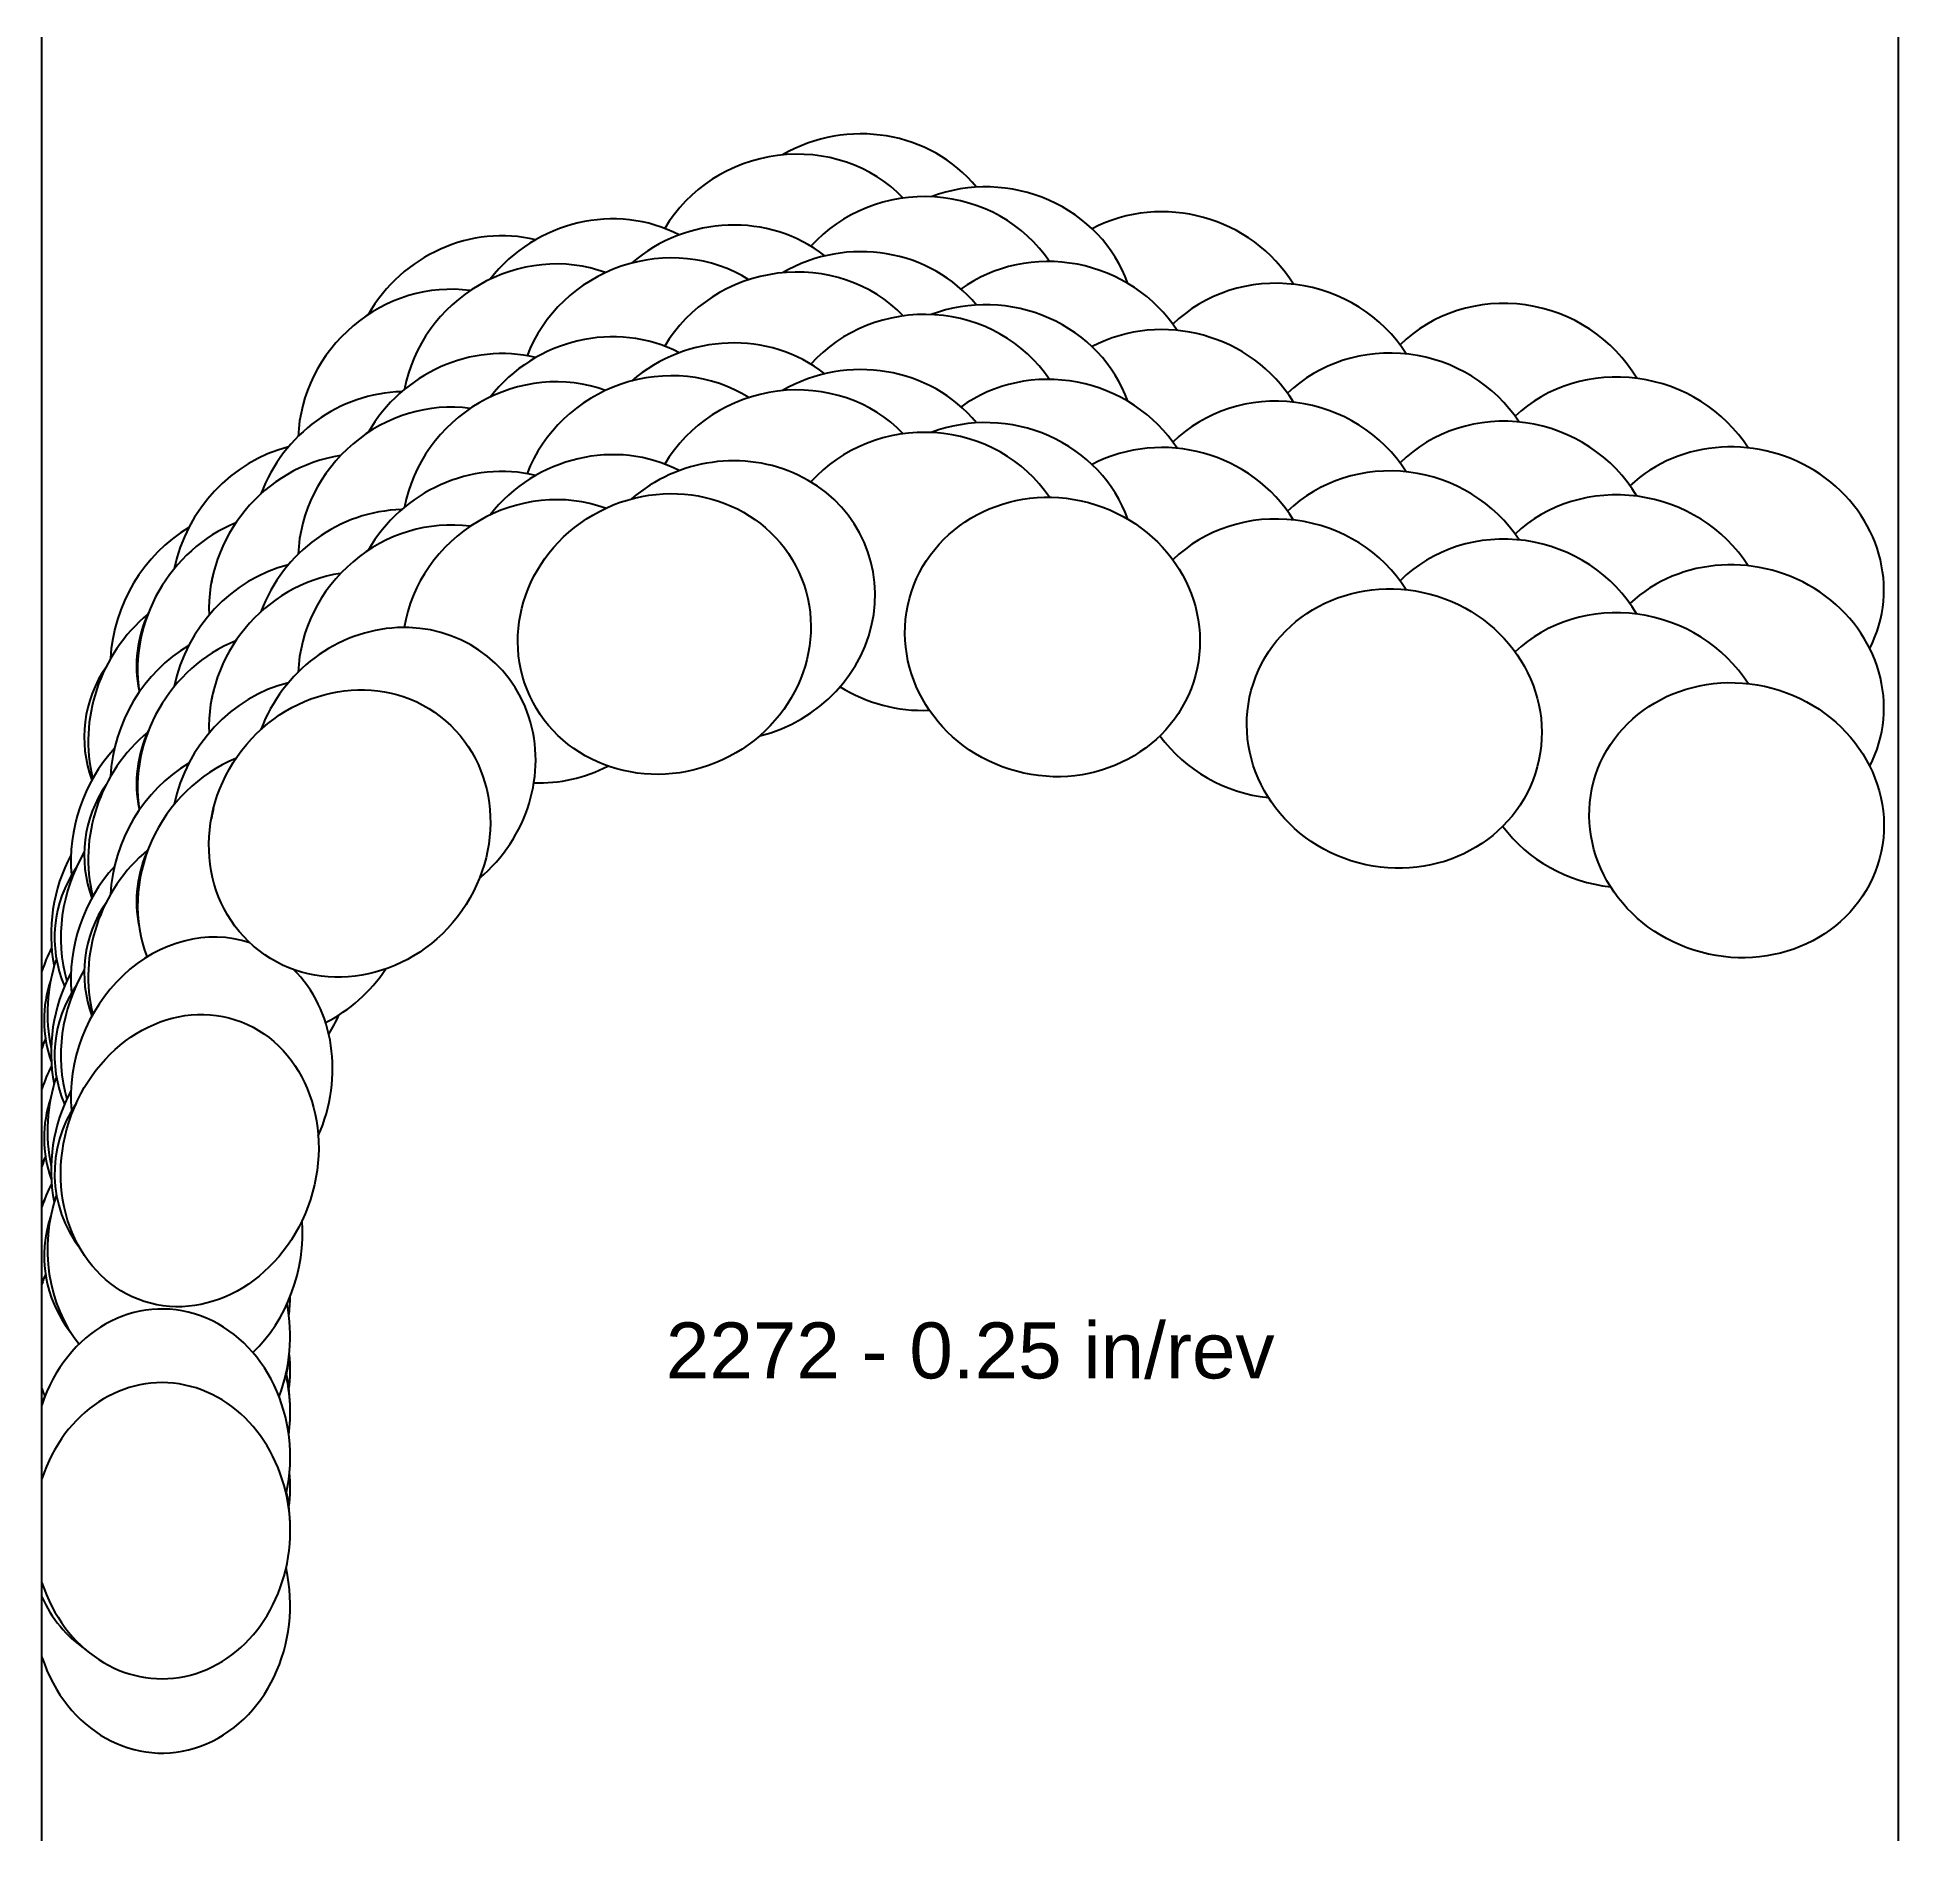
# Model space of a CAD drawing. Header units: inches. Extents: x -3.95 to 0, y -2.66 to 1.17.
import ezdxf
from ezdxf.enums import TextEntityAlignment as Align

# ---------------------------------------------------------------- set-up
doc = ezdxf.new("R2010")
doc.units = ezdxf.units.IN
doc.header["$MEASUREMENT"] = 0
for name, color, linetype, true_color in [('Blade_1', 30, 'Continuous', 0xff7f00), ('Blade_2', 7, 'Continuous', 0xcccc00), ('Blade_3', 7, 'Continuous', 0x00cc00), ('Blade_4', 7, 'Continuous', 0x00cccc), ('Blade_5', 7, 'Continuous', 0x0066cc), ('Blade_6', 190, 'Continuous', 0x7f00ff)]:
    doc.layers.add(name, color=color, linetype=linetype, true_color=true_color)
doc.layers.add('Gage_Line', color=7, linetype='Continuous')
doc.styles.get("Standard").update_dxf_attribs({"font": 'arial.ttf'})

msp = doc.modelspace()

# ---------------------------------------------------------------- linework, layer by layer
at = {"layer": 'Blade_1'}
for centre, major_axis, ratio, start_param, end_param in [((-2.617508, 0.399831), (0.285167, 0.131437), 0.93689309, 6.83104405, 8.66026597), ((-1.794305, 0.3935), (0.303301, -0.081269), 0.93969262, 7.09241794, 8.76942089), ((-1.069303, 0.199299), (0.303301, -0.081269), 0.93969262, 7.09196261, 8.91007773), ((-2.617508, 0.149831), (0.285167, 0.131437), 0.93689309, 6.83104405, 8.66026597), ((-1.794305, 0.1435), (0.303301, -0.081269), 0.93969262, 7.09241794, 8.76942089), ((-0.343301, 0.004799), (0.303301, -0.081269), 0.92387953, 6.08272864, 8.90630606), ((-3.28491, -0.023379), (0.192121, 0.248366), 0.91992193, 7.04651452, 8.59366971), ((-1.069303, -0.050701), (0.303301, -0.081269), 0.93969262, 7.09196261, 8.91007773), ((-0.343301, -0.245201), (0.303301, -0.081269), 0.92387953, 6.08272864, 8.90630606), ((-3.28491, -0.273379), (0.192121, 0.248366), 0.91992193, 7.04651452, 8.59366971), ((-3.31971, -0.036555), (0.218388, 0.145647), 1, 2.30177597, 2.38484828), ((-3.31971, -0.286555), (0.218388, 0.145647), 1, 2.30177597, 2.38484828), ((-3.31971, -0.536555), (0.218388, 0.145647), 1, 2.30177597, 2.38484828), ((-3.624111, -0.717092), (0.09658, 0.298778), 0.85633939, 7.60214534, 8.51967693), ((-3.648311, -0.74404), (0.149436, 0.215813), 1, 1.57813579, 2.58043657), ((-3.624111, -0.967092), (0.09658, 0.298778), 0.85633939, 7.60214534, 8.51967693), ((-3.648311, -0.99404), (0.149436, 0.215813), 1, 1.57813579, 2.58043657), ((-3.648311, -1.24404), (0.149436, 0.215813), 1, 1.57813579, 2.83385169), ((-3.6829, -1.502219), (0, 0.314), 0.8660254, 4.57079279, 4.70161531), ((-3.6829, -2.002219), (0, 0.314), 0.8660254, 1.9297541, 7.49502439), ((-3.6829, -1.752219), (0, 0.314), 0.8660254, 4.56245712, 4.97432969), ((-3.697, -2.037493), (0, 0.2625), 1, 1.98312408, 2.54158162)]:
    msp.add_ellipse(centre, major_axis=major_axis, ratio=ratio, start_param=start_param, end_param=end_param, dxfattribs=at)
for centre, major_axis, ratio in [((-2.617508, -0.100169), (0.285167, 0.131437), 0.93689309), ((-1.794305, -0.1065), (0.303301, -0.081269), 0.93969262), ((-1.069303, -0.300701), (0.303301, -0.081269), 0.93969262), ((-3.28491, -0.523379), (0.192121, 0.248366), 0.91992193), ((-0.343301, -0.495201), (0.303301, -0.081269), 0.92387953), ((-3.624111, -1.217092), (0.09658, 0.298778), 0.85633939)]:
    msp.add_ellipse(centre, major_axis=major_axis, ratio=ratio, dxfattribs=at)
at = {"layer": 'Blade_2'}
for centre, major_axis, ratio, start_param, end_param in [((-2.482307, 0.470603), (0.296389, 0.10368), 0.93755288, 6.81938405, 8.25300357), ((-2.482307, 0.220603), (0.296389, 0.10368), 0.93755288, 6.81938405, 8.25300357), ((-3.19181, 0.109512), (0.208545, 0.234744), 0.92702974, 6.99050623, 8.25142706), ((-2.482307, -0.029397), (0.296389, 0.10368), 0.93755288, 4.6121992, 8.25300357), ((-3.19181, -0.140488), (0.208545, 0.234744), 0.92702974, 6.99050623, 8.25142706), ((-3.19181, -0.390488), (0.208545, 0.234744), 0.92702974, 4.55469894, 8.25142706), ((-3.598611, -0.551927), (0.113659, 0.292707), 0.86507606, 7.43564985, 8.37212472), ((-3.598611, -0.801927), (0.113659, 0.292707), 0.86507606, 7.43564985, 8.37212472), ((-3.598611, -1.051927), (0.113659, 0.292707), 0.86507606, 6.32865001, 8.37212472), ((-3.598611, -1.051927), (0.113659, 0.292707), 0.86507606, 4.66179245, 5.92705213), ((-3.6829, -1.846024), (0, 0.314), 0.8660254, 4.46103265, 7.49502439), ((-3.6829, -1.596024), (0, 0.314), 0.8660254, 4.46103265, 4.60879869), ((-3.697, -1.835299), (0, 0.2625), 1, 1.08452505, 1.15846858)]:
    msp.add_ellipse(centre, major_axis=major_axis, ratio=ratio, start_param=start_param, end_param=end_param, dxfattribs=at)
at = {"layer": 'Blade_3'}
for centre, major_axis, ratio, start_param, end_param in [((-2.067606, 0.532624), (0.313571, 0.016405), 0.93902457, 6.78985369, 8.67071079), ((-2.865609, 0.384206), (0.258226, 0.178648), 0.93545047, 6.86630523, 8.67202351), ((-1.311004, 0.347333), (0.303301, -0.081269), 0.93969262, 7.07793118, 8.91693959), ((-2.067606, 0.282624), (0.313571, 0.016405), 0.93902457, 6.78985369, 8.67071079), ((-2.865609, 0.134206), (0.258226, 0.178648), 0.93545047, 6.86630523, 8.67202351), ((-0.586002, 0.153132), (0.303301, -0.081269), 0.92387953, 7.0714505, 8.91054015), ((-1.311004, 0.097333), (0.303301, -0.081269), 0.93969262, 7.07793118, 8.91693959), ((-2.067606, 0.032624), (0.313571, 0.016405), 0.93902457, 6.78985369, 8.67071079), ((-2.865609, -0.115794), (0.258226, 0.178648), 0.93545047, 6.86630523, 8.68993438), ((-0.586002, -0.096868), (0.303301, -0.081269), 0.92387953, 7.0714505, 8.91054015), ((-3.44251, -0.149568), (0.159024, 0.270753), 0.90503553, 7.15004301, 8.58580619), ((-1.311004, -0.152667), (0.303301, -0.081269), 0.93969262, 7.07793118, 8.91693959), ((-3.47441, -0.167585), (0.198412, 0.171869), 1, 1.98257958, 2.63167209), ((-0.586002, -0.346868), (0.303301, -0.081269), 0.92387953, 7.0714505, 8.91054015), ((-3.44251, -0.399568), (0.159024, 0.270753), 0.90503553, 7.15004301, 8.58580619), ((-2.067606, 0.032624), (0.313571, 0.016405), 0.93902457, 4.06471314, 4.70236495), ((-3.47441, -0.417585), (0.198412, 0.171869), 1, 1.98257958, 2.63167209), ((-1.311004, -0.152667), (0.303301, -0.081269), 0.93969262, 4.00350748, 4.87822088), ((-3.44251, -0.649568), (0.159024, 0.270753), 0.90503553, 7.15004301, 8.80145377), ((-2.865609, -0.115794), (0.258226, 0.178648), 0.93545047, 4.04483391, 4.56939493), ((-0.586002, -0.346868), (0.303301, -0.081269), 0.92387953, 4.00982637, 4.87691533), ((-3.47441, -0.667585), (0.198412, 0.171869), 1, 1.98257958, 2.63167209), ((-3.655411, -0.887829), (0.057291, 0.308729), 0.85609645, 7.69072831, 8.30674758), ((-3.44251, -0.649568), (0.159024, 0.270753), 0.90503553, 4.090828, 4.64755941), ((-3.670411, -0.918967), (0.121209, 0.23284), 1, 1.72151575, 2.39180514), ((-3.655411, -1.137829), (0.057291, 0.308729), 0.85609645, 7.69072831, 8.30674758), ((-3.670411, -1.168967), (0.121209, 0.23284), 1, 1.72151575, 2.39180514), ((-3.655411, -1.387829), (0.057291, 0.308729), 0.85609645, 7.69072831, 8.78676319), ((-3.670411, -1.418967), (0.121209, 0.23284), 1, 1.72151575, 2.71257883), ((-3.655411, -1.387829), (0.057291, 0.308729), 0.85609645, 4.01177698, 5.00971421), ((-3.683, -1.659832), (0, 0.314), 0.8660254, 4.57604041, 4.8123605), ((-3.683, -1.909832), (0, 0.314), 0.8660254, 4.57604041, 4.8123605), ((-3.683, -2.159832), (0, 0.314), 0.8660254, 1.93079944, 4.96534521)]:
    msp.add_ellipse(centre, major_axis=major_axis, ratio=ratio, start_param=start_param, end_param=end_param, dxfattribs=at)
at = {"layer": 'Blade_4'}
for centre, major_axis, ratio, start_param, end_param in [((-1.9322, 0.553012), (0.312648, -0.029112), 0.93932446, 6.6936069, 8.33130919), ((-2.744008, 0.481152), (0.272759, 0.155558), 0.93619485, 6.82601558, 8.26836856), ((-1.9322, 0.303012), (0.312648, -0.029112), 0.93932446, 6.6936069, 8.33130919), ((-2.744008, 0.231152), (0.272759, 0.155558), 0.93619485, 6.82601558, 8.26836856), ((-1.9322, 0.053012), (0.312648, -0.029112), 0.93932446, 6.6936069, 8.33130919), ((-3.36801, -0.000086), (0.175745, 0.260211), 0.91258992, 7.07972803, 8.28023318), ((-2.744008, -0.018848), (0.272759, 0.155558), 0.93619485, 6.82601558, 8.26836856), ((-3.36801, -0.250086), (0.175745, 0.260211), 0.91258992, 7.07972803, 8.28023318), ((-3.36801, -0.500086), (0.175745, 0.260211), 0.91258992, 7.07972803, 8.28023318), ((-3.646511, -0.715264), (0.077171, 0.304369), 0.85611402, 7.57582613, 8.36042939), ((-3.646511, -0.965264), (0.077171, 0.304369), 0.85611402, 7.57582613, 8.36042939), ((-3.646511, -1.215264), (0.077171, 0.304369), 0.85611402, 7.57582613, 8.36042939), ((-3.683, -1.745194), (0, 0.314), 0.8660254, 4.71763673, 4.95143942), ((-3.683, -1.995194), (0, 0.314), 0.8660254, 4.71763673, 4.95143942)]:
    msp.add_ellipse(centre, major_axis=major_axis, ratio=ratio, start_param=start_param, end_param=end_param, dxfattribs=at)
at = {"layer": 'Blade_5'}
for centre, major_axis, ratio, start_param, end_param in [((-2.344707, 0.621731), (0.304843, 0.075279), 0.93813378, 6.78121216, 8.68013235), ((-1.552605, 0.498938), (0.303301, -0.081269), 0.93969262, 7.0630687, 8.62939791), ((-2.344707, 0.371731), (0.304843, 0.075279), 0.93813378, 6.78121216, 8.68013235), ((-3.090409, 0.327347), (0.224016, 0.220029), 0.93388527, 6.90875987, 8.64183733), ((-0.827702, 0.304638), (0.303301, -0.081269), 0.93969262, 7.04331124, 8.92388512), ((-1.552605, 0.248938), (0.303301, -0.081269), 0.93969262, 7.0630687, 8.62939791), ((-2.344707, 0.121731), (0.304843, 0.075279), 0.93813378, 6.78121216, 8.68013235), ((-3.090409, 0.077347), (0.224016, 0.220029), 0.93388527, 6.90875987, 8.64183733), ((-0.827702, 0.054638), (0.303301, -0.081269), 0.93969262, 7.04331124, 8.92388512), ((-1.552605, -0.001062), (0.303301, -0.081269), 0.93969262, 7.0630687, 8.62939791), ((-3.090409, -0.172653), (0.224016, 0.220029), 0.93388527, 6.90875987, 8.64183733), ((-0.827702, -0.195362), (0.303301, -0.081269), 0.93969262, 7.04331124, 8.92388512), ((-3.557811, -0.29613), (0.13087, 0.285428), 0.87369252, 7.35025299, 8.6025895), ((-3.585411, -0.319083), (0.175306, 0.195382), 1, 1.69938061, 2.65663588), ((-3.557811, -0.54613), (0.13087, 0.285428), 0.87369252, 7.35025299, 8.6025895), ((-3.585411, -0.569083), (0.175306, 0.195382), 1, 1.69938061, 2.65663588), ((-3.557811, -0.79613), (0.13087, 0.285428), 0.87369252, 7.35025299, 8.6025895), ((-3.585411, -0.819083), (0.175306, 0.195382), 1, 1.69938061, 2.65663588), ((-3.557811, -0.79613), (0.13087, 0.285428), 0.87369252, 4.57253434, 4.72097823), ((-3.697, -1.079354), (0, 0.2625), 1, 1.08881658, 1.15846858), ((-3.683, -1.090027), (0, 0.314), 0.8660254, 7.42171763, 7.49397904), ((-3.697, -1.329354), (0, 0.2625), 1, 1.08881658, 1.15846858), ((-3.683, -1.340027), (0, 0.314), 0.8660254, 7.42171763, 7.49397904), ((-3.697, -1.579354), (0, 0.2625), 1, 1.08881658, 1.15846858), ((-3.683, -1.590027), (0, 0.314), 0.8660254, 7.42171763, 7.49397904), ((-3.683, -1.590027), (0, 0.314), 0.8660254, 4.29297378, 4.9332245), ((-3.683, -1.590027), (0, 0.314), 0.8660254, 8.21398475, 8.27174745)]:
    msp.add_ellipse(centre, major_axis=major_axis, ratio=ratio, start_param=start_param, end_param=end_param, dxfattribs=at)
at = {"layer": 'Blade_6'}
for centre, major_axis, ratio, start_param, end_param in [((-2.206007, 0.665518), (0.310602, 0.046068), 0.93862622, 6.79100459, 8.25502242), ((-2.981609, 0.442526), (0.242019, 0.200057), 0.93467385, 6.89321687, 8.23873405), ((-2.206007, 0.415518), (0.310602, 0.046068), 0.93862622, 6.79100459, 8.25502242), ((-2.981609, 0.192526), (0.242019, 0.200057), 0.93467385, 6.89321687, 8.23873405), ((-2.206007, 0.165518), (0.310602, 0.046068), 0.93862622, 6.79100459, 8.25502242), ((-2.981609, -0.057474), (0.242019, 0.200057), 0.93467385, 6.89321687, 8.23873405), ((-3.505311, -0.139196), (0.145195, 0.278414), 0.88985763, 7.24699129, 8.33173495), ((-3.505311, -0.389196), (0.145195, 0.278414), 0.88985763, 7.24699129, 8.33173495), ((-3.505311, -0.639196), (0.145195, 0.278414), 0.88985763, 7.24699129, 8.33173495), ((-3.683, -0.925832), (0, 0.314), 0.8660254, 7.32068634, 7.49397904), ((-3.683, -1.175832), (0, 0.314), 0.8660254, 7.32068634, 7.49397904), ((-3.683, -1.425832), (0, 0.314), 0.8660254, 7.32068634, 7.49397904), ((-3.697, -1.41516), (0, 0.2625), 1, 1.08883093, 1.15846858)]:
    msp.add_ellipse(centre, major_axis=major_axis, ratio=ratio, start_param=start_param, end_param=end_param, dxfattribs=at)
at = {"layer": 'Gage_Line'}
for p, q in [((-3.9375, -2.659832), (-3.9375, 1.165518)), ((0, -2.659832), (0, 1.165518))]:
    msp.add_line(p, q, dxfattribs=at)

# ---------------------------------------------------------------- texts
msp.add_text('2272 - 0.25 in/rev', height=0.11875).set_placement((-1.96875, -1.619874), align=Align.MIDDLE_CENTER)

doc.saveas('drawing.dxf')
